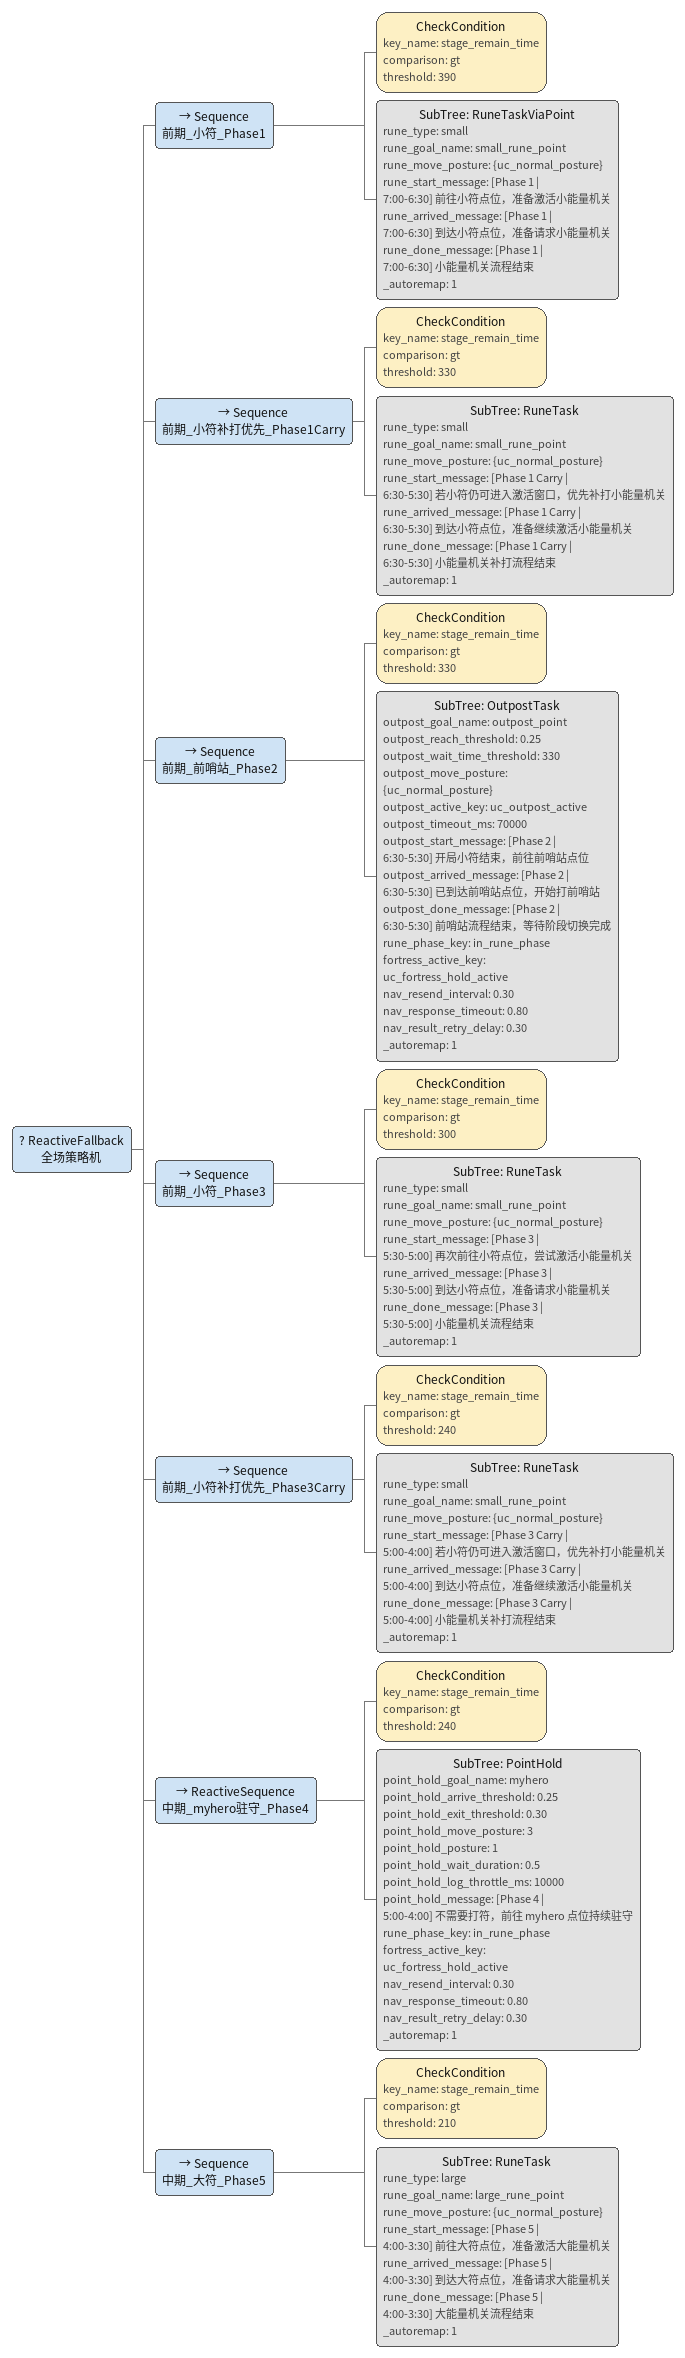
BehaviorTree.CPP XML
<ReactiveFallback name="全场策略机">
    <Sequence name="前期_小符_Phase1">
      <CheckCondition key_name="stage_remain_time" comparison="gt" threshold="390"/>
      <SubTree ID="RuneTaskViaPoint" rune_type="small" rune_goal_name="small_rune_point" rune_move_posture="{uc_normal_posture}" rune_start_message="[Phase 1 | 7:00-6:30] 前往小符点位，准备激活小能量机关" rune_arrived_message="[Phase 1 | 7:00-6:30] 到达小符点位，准备请求小能量机关" rune_done_message="[Phase 1 | 7:00-6:30] 小能量机关流程结束" _autoremap="1"/>
    </Sequence>

    <Sequence name="前期_小符补打优先_Phase1Carry">
      <CheckCondition key_name="stage_remain_time" comparison="gt" threshold="330"/>
      <SubTree ID="RuneTask" rune_type="small" rune_goal_name="small_rune_point" rune_move_posture="{uc_normal_posture}" rune_start_message="[Phase 1 Carry | 6:30-5:30] 若小符仍可进入激活窗口，优先补打小能量机关" rune_arrived_message="[Phase 1 Carry | 6:30-5:30] 到达小符点位，准备继续激活小能量机关" rune_done_message="[Phase 1 Carry | 6:30-5:30] 小能量机关补打流程结束" _autoremap="1"/>
    </Sequence>

    <Sequence name="前期_前哨站_Phase2">
      <CheckCondition key_name="stage_remain_time" comparison="gt" threshold="330"/>
      <SubTree ID="OutpostTask" outpost_goal_name="outpost_point" outpost_reach_threshold="0.25" outpost_wait_time_threshold="330" outpost_move_posture="{uc_normal_posture}" outpost_active_key="uc_outpost_active" outpost_timeout_ms="70000" outpost_start_message="[Phase 2 | 6:30-5:30] 开局小符结束，前往前哨站点位" outpost_arrived_message="[Phase 2 | 6:30-5:30] 已到达前哨站点位，开始打前哨站" outpost_done_message="[Phase 2 | 6:30-5:30] 前哨站流程结束，等待阶段切换完成" rune_phase_key="in_rune_phase" fortress_active_key="uc_fortress_hold_active" nav_resend_interval="0.30" nav_response_timeout="0.80" nav_result_retry_delay="0.30" _autoremap="1"/>
    </Sequence>

    <Sequence name="前期_小符_Phase3">
      <CheckCondition key_name="stage_remain_time" comparison="gt" threshold="300"/>
      <SubTree ID="RuneTask" rune_type="small" rune_goal_name="small_rune_point" rune_move_posture="{uc_normal_posture}" rune_start_message="[Phase 3 | 5:30-5:00] 再次前往小符点位，尝试激活小能量机关" rune_arrived_message="[Phase 3 | 5:30-5:00] 到达小符点位，准备请求小能量机关" rune_done_message="[Phase 3 | 5:30-5:00] 小能量机关流程结束" _autoremap="1"/>
    </Sequence>

    <Sequence name="前期_小符补打优先_Phase3Carry">
      <CheckCondition key_name="stage_remain_time" comparison="gt" threshold="240"/>
      <SubTree ID="RuneTask" rune_type="small" rune_goal_name="small_rune_point" rune_move_posture="{uc_normal_posture}" rune_start_message="[Phase 3 Carry | 5:00-4:00] 若小符仍可进入激活窗口，优先补打小能量机关" rune_arrived_message="[Phase 3 Carry | 5:00-4:00] 到达小符点位，准备继续激活小能量机关" rune_done_message="[Phase 3 Carry | 5:00-4:00] 小能量机关补打流程结束" _autoremap="1"/>
    </Sequence>

    <ReactiveSequence name="中期_myhero驻守_Phase4">
      <CheckCondition key_name="stage_remain_time" comparison="gt" threshold="240"/>
      <SubTree ID="PointHold" point_hold_goal_name="myhero" point_hold_arrive_threshold="0.25" point_hold_exit_threshold="0.30" point_hold_move_posture="3" point_hold_posture="1" point_hold_wait_duration="0.5" point_hold_log_throttle_ms="10000" point_hold_message="[Phase 4 | 5:00-4:00] 不需要打符，前往 myhero 点位持续驻守" rune_phase_key="in_rune_phase" fortress_active_key="uc_fortress_hold_active" nav_resend_interval="0.30" nav_response_timeout="0.80" nav_result_retry_delay="0.30" _autoremap="1"/>
    </ReactiveSequence>

    <Sequence name="中期_大符_Phase5">
      <CheckCondition key_name="stage_remain_time" comparison="gt" threshold="210"/>
      <SubTree ID="RuneTask" rune_type="large" rune_goal_name="large_rune_point" rune_move_posture="{uc_normal_posture}" rune_start_message="[Phase 5 | 4:00-3:30] 前往大符点位，准备激活大能量机关" rune_arrived_message="[Phase 5 | 4:00-3:30] 到达大符点位，准备请求大能量机关" rune_done_message="[Phase 5 | 4:00-3:30] 大能量机关流程结束" _autoremap="1"/>
    </Sequence>
</ReactiveFallback>
